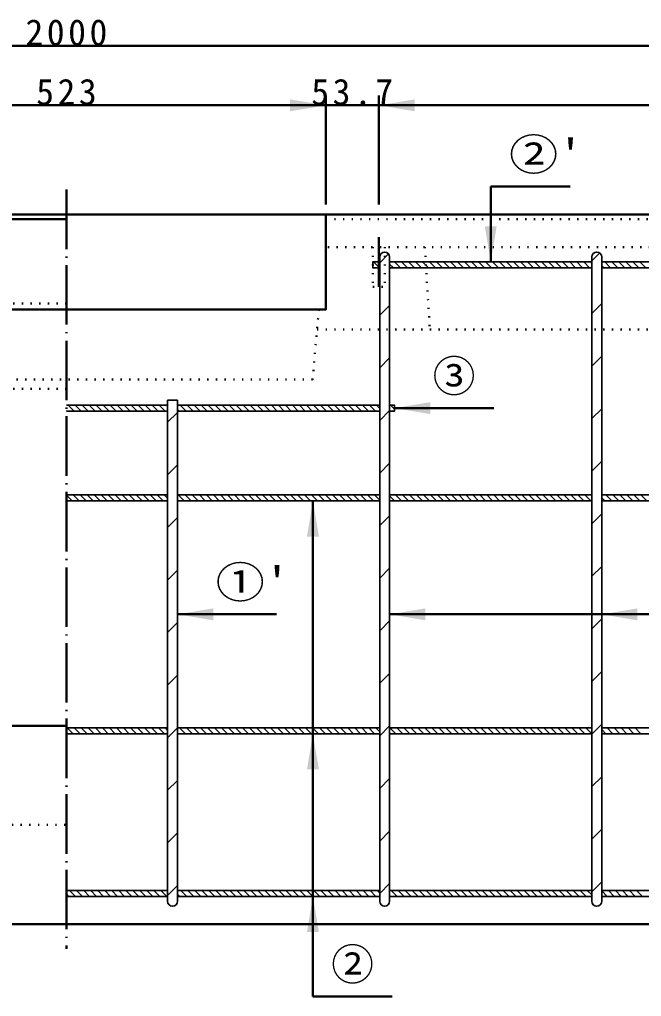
# Model space of a CAD drawing. Units: millimetres, scale not verified. Extents: x -2102 to 2102, y -1485 to 1485.
# Drawn here: x 784 to 1412, y -669 to 316 of the extents above; entities that cross this region are included whole.
import ezdxf
from ezdxf.enums import TextEntityAlignment as Align

# ---------------------------------------------------------------- set-up
doc = ezdxf.new("R2010")
doc.units = ezdxf.units.MM
doc.header["$LTSCALE"] = 5
doc.linetypes.add('DOTTED', pattern=[1.75, 0.25, -1.5])
doc.linetypes.add('LONG_DASHED_DOTTED', pattern=[15.25, 12, -1.5, 0.25, -1.5])
doc.layers.add('0-0_V-nasSTD', color=7, linetype='Continuous', lineweight=35)
doc.layers.add('0-1_0', color=7, linetype='Continuous', lineweight=50)
doc.styles.add('ＭＳ ゴシック', font='')
doc.styles.get('ＭＳ ゴシック').set_extended_font_data('MS Gothic')

msp = doc.modelspace()

# ---------------------------------------------------------------- linework, layer by layer
at = {"layer": '0-0_V-nasSTD', "linetype": 'LONG_DASHED_DOTTED', "lineweight": 50}
for p, q in [((831.668, 144.655), (831.668, -621.345)), ((1146.868, 96.655), (1146.868, 46.655))]:
    msp.add_line(p, q, dxfattribs=at)
at = {"layer": '0-0_V-nasSTD', "lineweight": 50}
for p, q in [((1259.668, 147.655), (1259.668, 71.655)), ((-168.332, 119.655), (1831.668, 119.655)), ((1093.168, 119.655), (570.168, 119.655)), ((570.168, 114.655), (831.668, 114.655)), ((1080.267, -669.345), (1080.267, -169.345)), ((943.668, -283.845), (1043.668, -283.845)), ((1932.668, -283.845), (1157.668, -283.845)), ((-48.332, -396.345), (831.668, -396.345)), ((-168.332, -596.345), (1831.668, -596.345))]:
    msp.add_line(p, q, dxfattribs=at)
at = {"layer": '0-0_V-nasSTD', "linetype": 'DOTTED', "lineweight": 50}
for p, q in [((1093.168, 114.655), (1831.668, 114.655)), ((1831.668, 86.655), (1093.168, 86.655)), ((1140.868, 86.655), (1140.868, 46.655)), ((1152.868, 86.655), (1152.868, 46.655)), ((1193.168, 86.655), (1198.168, 3.655)), ((1140.868, 46.655), (1152.868, 46.655)), ((831.668, 29.655), (576.168, 29.655)), ((1086.168, 23.655), (1079.98, -47.065)), ((1084.418, 3.655), (1831.668, 3.655)), ((1079.98, -47.065), (583.355, -47.065)), ((831.668, -56.345), (-168.332, -56.345)), ((-168.332, -496.345), (831.668, -496.345))]:
    msp.add_line(p, q, dxfattribs=at)
at = {"layer": '0-0_V-nasSTD'}
for p, q in [((1147.668, 70.846), (1156.584, 79.763)), ((1361.668, 72.714), (1369.633, 80.68)), ((1141.3, 71.655), (1147.3, 65.655)), ((1147.668, 76.655), (1147.668, -573.345)), ((1157.668, 76.655), (1157.668, -573.345)), ((1157.668, 71.655), (1361.668, 71.655)), ((1157.668, 71.655), (1194.071, 71.655)), ((1157.668, 69.429), (1161.442, 65.655)), ((1162.513, 71.655), (1168.513, 65.655)), ((1169.584, 71.655), (1175.584, 65.655)), ((1176.655, 71.655), (1182.655, 65.655)), ((1183.726, 71.655), (1189.726, 65.655)), ((1190.797, 71.655), (1196.797, 65.655)), ((1197.868, 71.655), (1203.868, 65.655)), ((1204.939, 71.655), (1210.939, 65.655)), ((1212.01, 71.655), (1218.01, 65.655)), ((1219.082, 71.655), (1225.082, 65.655)), ((1226.153, 71.655), (1232.153, 65.655)), ((1233.224, 71.655), (1239.224, 65.655)), ((1240.295, 71.655), (1246.295, 65.655)), ((1247.366, 71.655), (1253.366, 65.655)), ((1254.437, 71.655), (1260.437, 65.655)), ((1261.508, 71.655), (1267.508, 65.655)), ((1268.579, 71.655), (1274.579, 65.655)), ((1275.65, 71.655), (1281.65, 65.655)), ((1282.721, 71.655), (1288.721, 65.655)), ((1289.792, 71.655), (1295.792, 65.655)), ((1296.863, 71.655), (1302.863, 65.655)), ((1303.934, 71.655), (1309.934, 65.655)), ((1311.005, 71.655), (1317.005, 65.655)), ((1318.076, 71.655), (1324.076, 65.655)), ((1325.148, 71.655), (1331.148, 65.655)), ((1332.219, 71.655), (1338.219, 65.655)), ((1339.29, 71.655), (1345.29, 65.655)), ((1346.361, 71.655), (1352.361, 65.655)), ((1353.432, 71.655), (1359.432, 65.655)), ((1360.503, 71.655), (1361.668, 70.49)), ((1361.668, 76.655), (1361.668, -573.345)), ((1371.668, 76.655), (1371.668, -573.345)), ((1371.668, 71.655), (1575.668, 71.655)), ((1374.645, 71.655), (1380.645, 65.655)), ((1381.716, 71.655), (1387.716, 65.655)), ((1388.787, 71.655), (1394.787, 65.655)), ((1395.858, 71.655), (1401.858, 65.655)), ((1402.929, 71.655), (1408.929, 65.655)), ((1410, 71.655), (1416, 65.655)), ((1157.668, 65.655), (1361.668, 65.655)), ((1371.668, 67.561), (1373.574, 65.655)), ((1371.668, 65.655), (1575.668, 65.655)), ((1361.668, 19.681), (1371.668, 29.681)), ((1147.668, 17.813), (1157.668, 27.813)), ((1147.668, -35.22), (1157.668, -25.22)), ((1361.668, -33.352), (1371.668, -23.352)), ((933.668, -67.845), (933.668, -573.345)), ((933.668, -67.845), (943.668, -67.845)), ((943.668, -67.845), (943.668, -573.345)), ((831.668, -72.845), (933.668, -72.845)), ((831.668, -78.333), (832.18, -78.845)), ((833.251, -72.845), (839.251, -78.845)), ((840.323, -72.845), (846.323, -78.845)), ((847.394, -72.845), (853.394, -78.845)), ((854.465, -72.845), (860.465, -78.845)), ((861.536, -72.845), (867.536, -78.845)), ((868.607, -72.845), (874.607, -78.845)), ((875.678, -72.845), (881.678, -78.845)), ((882.749, -72.845), (888.749, -78.845)), ((889.82, -72.845), (895.82, -78.845)), ((896.891, -72.845), (902.891, -78.845)), ((903.962, -72.845), (909.962, -78.845)), ((911.033, -72.845), (917.033, -78.845)), ((918.104, -72.845), (924.104, -78.845)), ((925.175, -72.845), (931.175, -78.845)), ((932.246, -72.845), (933.668, -74.267)), ((943.668, -72.845), (1147.668, -72.845)), ((943.668, -77.195), (945.317, -78.845)), ((946.389, -72.845), (952.389, -78.845)), ((953.46, -72.845), (959.46, -78.845)), ((960.531, -72.845), (966.531, -78.845)), ((967.602, -72.845), (973.602, -78.845)), ((974.673, -72.845), (980.673, -78.845)), ((981.744, -72.845), (987.744, -78.845)), ((988.815, -72.845), (994.815, -78.845)), ((995.886, -72.845), (1001.886, -78.845)), ((1002.957, -72.845), (1008.957, -78.845)), ((1010.028, -72.845), (1016.028, -78.845)), ((1017.099, -72.845), (1023.099, -78.845)), ((1024.17, -72.845), (1030.17, -78.845)), ((1031.241, -72.845), (1037.241, -78.845)), ((1038.312, -72.845), (1044.312, -78.845)), ((1045.383, -72.845), (1051.383, -78.845)), ((1052.455, -72.845), (1058.455, -78.845)), ((1059.526, -72.845), (1065.526, -78.845)), ((1066.597, -72.845), (1072.597, -78.845)), ((1073.668, -72.845), (1079.668, -78.845)), ((1080.739, -72.845), (1086.739, -78.845)), ((1087.81, -72.845), (1093.81, -78.845)), ((1094.881, -72.845), (1100.881, -78.845)), ((1101.952, -72.845), (1107.952, -78.845)), ((1109.023, -72.845), (1115.023, -78.845)), ((1116.094, -72.845), (1122.094, -78.845)), ((1123.165, -72.845), (1129.165, -78.845)), ((1130.236, -72.845), (1136.236, -78.845)), ((1137.307, -72.845), (1143.307, -78.845)), ((1144.378, -72.845), (1147.668, -76.134)), ((1147.668, -88.253), (1157.668, -78.253)), ((1157.668, -72.845), (1162.668, -72.845)), ((1158.521, -72.845), (1162.668, -76.992)), ((1162.668, -72.845), (1162.668, -78.845)), ((1361.668, -86.385), (1371.668, -76.385)), ((933.668, -78.845), (831.668, -78.845)), ((933.668, -90.121), (943.668, -80.121)), ((943.668, -78.845), (1147.668, -78.845)), ((1157.668, -78.845), (1162.668, -78.845)), ((933.668, -143.154), (943.668, -133.154)), ((1147.668, -141.286), (1157.668, -131.286)), ((1361.668, -139.418), (1371.668, -129.418)), ((831.668, -163.345), (933.668, -163.345)), ((933.668, -163.345), (831.668, -163.345)), ((831.668, -163.688), (837.325, -169.345)), ((838.396, -163.345), (844.396, -169.345)), ((845.467, -163.345), (851.467, -169.345)), ((852.538, -163.345), (858.538, -169.345)), ((859.609, -163.345), (865.609, -169.345)), ((866.68, -163.345), (872.68, -169.345)), ((873.751, -163.345), (879.751, -169.345)), ((880.823, -163.345), (886.823, -169.345)), ((887.894, -163.345), (893.894, -169.345)), ((894.965, -163.345), (900.965, -169.345)), ((902.036, -163.345), (908.036, -169.345)), ((909.107, -163.345), (915.107, -169.345)), ((916.178, -163.345), (922.178, -169.345)), ((923.249, -163.345), (929.249, -169.345)), ((930.32, -163.345), (933.668, -166.693)), ((943.668, -163.345), (1147.668, -163.345)), ((944.462, -163.345), (950.462, -169.345)), ((951.533, -163.345), (957.533, -169.345)), ((958.604, -163.345), (964.604, -169.345)), ((965.675, -163.345), (971.675, -169.345)), ((972.746, -163.345), (978.746, -169.345)), ((979.817, -163.345), (985.817, -169.345)), ((986.889, -163.345), (992.889, -169.345)), ((993.96, -163.345), (999.96, -169.345)), ((1001.031, -163.345), (1007.031, -169.345)), ((1008.102, -163.345), (1014.102, -169.345)), ((1015.173, -163.345), (1021.173, -169.345)), ((1022.244, -163.345), (1028.244, -169.345)), ((1029.315, -163.345), (1035.315, -169.345)), ((1036.386, -163.345), (1042.386, -169.345)), ((1043.457, -163.345), (1049.457, -169.345)), ((1050.528, -163.345), (1056.528, -169.345)), ((1057.599, -163.345), (1063.599, -169.345)), ((1064.67, -163.345), (1070.67, -169.345)), ((1071.741, -163.345), (1077.741, -169.345)), ((1078.812, -163.345), (1084.812, -169.345)), ((1085.883, -163.345), (1091.883, -169.345)), ((1092.955, -163.345), (1098.955, -169.345)), ((1100.026, -163.345), (1106.026, -169.345)), ((1107.097, -163.345), (1113.097, -169.345)), ((1114.168, -163.345), (1120.168, -169.345)), ((1121.239, -163.345), (1127.239, -169.345)), ((1128.31, -163.345), (1134.31, -169.345)), ((1135.381, -163.345), (1141.381, -169.345)), ((1142.452, -163.345), (1147.668, -168.561)), ((1157.668, -163.345), (1361.668, -163.345)), ((1157.668, -164.419), (1162.594, -169.345)), ((1163.665, -163.345), (1169.665, -169.345)), ((1170.736, -163.345), (1176.736, -169.345)), ((1177.807, -163.345), (1183.807, -169.345)), ((1184.878, -163.345), (1190.878, -169.345)), ((1191.95, -163.345), (1197.95, -169.345)), ((1199.021, -163.345), (1205.021, -169.345)), ((1206.092, -163.345), (1212.092, -169.345)), ((1213.163, -163.345), (1219.163, -169.345)), ((1220.234, -163.345), (1226.234, -169.345)), ((1227.305, -163.345), (1233.305, -169.345)), ((1234.376, -163.345), (1240.376, -169.345)), ((1241.447, -163.345), (1247.447, -169.345)), ((1248.518, -163.345), (1254.518, -169.345)), ((1255.589, -163.345), (1261.589, -169.345)), ((1262.66, -163.345), (1268.66, -169.345)), ((1269.731, -163.345), (1275.731, -169.345)), ((1276.802, -163.345), (1282.802, -169.345)), ((1283.873, -163.345), (1289.873, -169.345)), ((1290.944, -163.345), (1296.944, -169.345)), ((1298.016, -163.345), (1304.016, -169.345)), ((1305.087, -163.345), (1311.087, -169.345)), ((1312.158, -163.345), (1318.158, -169.345)), ((1319.229, -163.345), (1325.229, -169.345)), ((1326.3, -163.345), (1332.3, -169.345)), ((1333.371, -163.345), (1339.371, -169.345)), ((1340.442, -163.345), (1346.442, -169.345)), ((1347.513, -163.345), (1353.513, -169.345)), ((1354.584, -163.345), (1360.584, -169.345)), ((1371.668, -163.345), (1575.668, -163.345)), ((1371.668, -166.287), (1374.726, -169.345)), ((1375.797, -163.345), (1381.797, -169.345)), ((1382.868, -163.345), (1388.868, -169.345)), ((1389.939, -163.345), (1395.939, -169.345)), ((1397.01, -163.345), (1403.01, -169.345)), ((1404.082, -163.345), (1410.082, -169.345)), ((1411.153, -163.345), (1417.153, -169.345)), ((933.668, -169.345), (831.668, -169.345)), ((831.668, -169.345), (933.668, -169.345)), ((943.668, -169.345), (1147.668, -169.345)), ((1157.668, -169.345), (1361.668, -169.345)), ((1371.668, -169.345), (1575.668, -169.345)), ((933.668, -196.187), (943.668, -186.187)), ((1147.668, -194.319), (1157.668, -184.319)), ((1361.668, -192.451), (1371.668, -182.451)), ((1361.668, -245.484), (1371.668, -235.484)), ((933.668, -249.22), (943.668, -239.22)), ((1147.668, -247.352), (1157.668, -237.352)), ((933.668, -302.253), (943.668, -292.253)), ((1147.668, -300.385), (1157.668, -290.385)), ((1361.668, -298.517), (1371.668, -288.517)), ((1147.668, -353.418), (1157.668, -343.418)), ((1361.668, -351.55), (1371.668, -341.55)), ((933.668, -355.286), (943.668, -345.286)), ((831.668, -398.345), (933.668, -398.345)), ((832.477, -398.345), (838.477, -404.345)), ((839.548, -398.345), (845.548, -404.345)), ((846.619, -398.345), (852.619, -404.345)), ((853.69, -398.345), (859.69, -404.345)), ((860.762, -398.345), (866.762, -404.345)), ((867.833, -398.345), (873.833, -404.345)), ((874.904, -398.345), (880.904, -404.345)), ((881.975, -398.345), (887.975, -404.345)), ((889.046, -398.345), (895.046, -404.345)), ((896.117, -398.345), (902.117, -404.345)), ((903.188, -398.345), (909.188, -404.345)), ((910.259, -398.345), (916.259, -404.345)), ((917.33, -398.345), (923.33, -404.345)), ((924.401, -398.345), (930.401, -404.345)), ((931.472, -398.345), (933.668, -400.541)), ((933.668, -408.319), (943.668, -398.319)), ((943.668, -398.345), (1147.668, -398.345)), ((943.668, -403.47), (944.543, -404.345)), ((945.614, -398.345), (951.614, -404.345)), ((952.685, -398.345), (958.685, -404.345)), ((959.757, -398.345), (965.757, -404.345)), ((966.828, -398.345), (972.828, -404.345)), ((973.899, -398.345), (979.899, -404.345)), ((980.97, -398.345), (986.97, -404.345)), ((988.041, -398.345), (994.041, -404.345)), ((995.112, -398.345), (1001.112, -404.345)), ((1002.183, -398.345), (1008.183, -404.345)), ((1009.254, -398.345), (1015.254, -404.345)), ((1016.325, -398.345), (1022.325, -404.345)), ((1023.396, -398.345), (1029.396, -404.345)), ((1030.467, -398.345), (1036.467, -404.345)), ((1037.538, -398.345), (1043.538, -404.345)), ((1044.609, -398.345), (1050.609, -404.345)), ((1051.68, -398.345), (1057.68, -404.345)), ((1058.751, -398.345), (1064.751, -404.345)), ((1065.823, -398.345), (1071.823, -404.345)), ((1072.894, -398.345), (1078.894, -404.345)), ((1079.965, -398.345), (1085.965, -404.345)), ((1087.036, -398.345), (1093.036, -404.345)), ((1094.107, -398.345), (1100.107, -404.345)), ((1101.178, -398.345), (1107.178, -404.345)), ((1108.249, -398.345), (1114.249, -404.345)), ((1115.32, -398.345), (1121.32, -404.345)), ((1122.391, -398.345), (1128.391, -404.345)), ((1129.462, -398.345), (1135.462, -404.345)), ((1136.533, -398.345), (1142.533, -404.345)), ((1143.604, -398.345), (1147.668, -402.409)), ((1147.668, -406.451), (1157.668, -396.451)), ((1157.668, -398.345), (1361.668, -398.345)), ((1157.746, -398.345), (1163.746, -404.345)), ((1164.817, -398.345), (1170.817, -404.345)), ((1171.889, -398.345), (1177.889, -404.345)), ((1178.96, -398.345), (1184.96, -404.345)), ((1186.031, -398.345), (1192.031, -404.345)), ((1193.102, -398.345), (1199.102, -404.345)), ((1200.173, -398.345), (1206.173, -404.345)), ((1207.244, -398.345), (1213.244, -404.345)), ((1214.315, -398.345), (1220.315, -404.345)), ((1221.386, -398.345), (1227.386, -404.345)), ((1228.457, -398.345), (1234.457, -404.345)), ((1235.528, -398.345), (1241.528, -404.345)), ((1242.599, -398.345), (1248.599, -404.345)), ((1249.67, -398.345), (1255.67, -404.345)), ((1256.741, -398.345), (1262.741, -404.345)), ((1263.812, -398.345), (1269.812, -404.345)), ((1270.883, -398.345), (1276.883, -404.345)), ((1277.955, -398.345), (1283.955, -404.345)), ((1285.026, -398.345), (1291.026, -404.345)), ((1292.097, -398.345), (1298.097, -404.345)), ((1299.168, -398.345), (1305.168, -404.345)), ((1306.239, -398.345), (1312.239, -404.345)), ((1313.31, -398.345), (1319.31, -404.345)), ((1320.381, -398.345), (1326.381, -404.345)), ((1327.452, -398.345), (1333.452, -404.345)), ((1334.523, -398.345), (1340.523, -404.345)), ((1341.594, -398.345), (1347.594, -404.345)), ((1348.665, -398.345), (1354.665, -404.345)), ((1355.736, -398.345), (1361.668, -404.277)), ((1361.668, -404.583), (1371.668, -394.583)), ((1371.668, -398.345), (1575.668, -398.345)), ((1371.668, -400.134), (1375.878, -404.345)), ((1376.95, -398.345), (1382.95, -404.345)), ((1384.021, -398.345), (1390.021, -404.345)), ((1391.092, -398.345), (1397.092, -404.345)), ((1398.163, -398.345), (1404.163, -404.345)), ((1405.234, -398.345), (1411.234, -404.345)), ((933.668, -404.345), (831.668, -404.345)), ((943.668, -404.345), (1147.668, -404.345)), ((1157.668, -404.345), (1361.668, -404.345)), ((1371.668, -404.345), (1575.668, -404.345)), ((933.668, -461.352), (943.668, -451.352)), ((1147.668, -459.484), (1157.668, -449.484)), ((1361.668, -457.616), (1371.668, -447.616)), ((1147.668, -512.517), (1157.668, -502.517)), ((1361.668, -510.649), (1371.668, -500.649)), ((933.668, -514.385), (943.668, -504.385)), ((933.668, -567.418), (943.668, -557.418)), ((1147.668, -565.55), (1157.668, -555.55)), ((1361.668, -563.682), (1371.668, -553.682)), ((831.668, -562.345), (933.668, -562.345)), ((831.668, -566.236), (833.777, -568.345)), ((933.668, -568.345), (831.668, -568.345)), ((834.848, -562.345), (840.848, -568.345)), ((841.919, -562.345), (847.919, -568.345)), ((848.99, -562.345), (854.99, -568.345)), ((856.061, -562.345), (862.061, -568.345)), ((863.132, -562.345), (869.132, -568.345)), ((870.203, -562.345), (876.203, -568.345)), ((877.274, -562.345), (883.274, -568.345)), ((884.345, -562.345), (890.345, -568.345)), ((891.416, -562.345), (897.416, -568.345)), ((898.487, -562.345), (904.487, -568.345)), ((905.558, -562.345), (911.558, -568.345)), ((912.63, -562.345), (918.63, -568.345)), ((919.701, -562.345), (925.701, -568.345)), ((926.772, -562.345), (932.772, -568.345)), ((932.838, -562.345), (933.668, -563.175)), ((933.668, -563.175), (932.838, -562.345)), ((943.668, -562.345), (1147.668, -562.345)), ((943.668, -566.104), (945.909, -568.345)), ((943.668, -568.345), (1147.668, -568.345)), ((946.98, -562.345), (952.98, -568.345)), ((954.051, -562.345), (960.051, -568.345)), ((961.122, -562.345), (967.122, -568.345)), ((968.193, -562.345), (974.193, -568.345)), ((975.264, -562.345), (981.264, -568.345)), ((982.335, -562.345), (988.335, -568.345)), ((989.406, -562.345), (995.406, -568.345)), ((996.477, -562.345), (1002.477, -568.345)), ((1003.548, -562.345), (1009.548, -568.345)), ((1010.619, -562.345), (1016.619, -568.345)), ((1017.69, -562.345), (1023.69, -568.345)), ((1024.762, -562.345), (1030.762, -568.345)), ((1031.833, -562.345), (1037.833, -568.345)), ((1038.904, -562.345), (1044.904, -568.345)), ((1045.975, -562.345), (1051.975, -568.345)), ((1053.046, -562.345), (1059.046, -568.345)), ((1060.117, -562.345), (1066.117, -568.345)), ((1067.188, -562.345), (1073.188, -568.345)), ((1074.259, -562.345), (1080.259, -568.345)), ((1081.33, -562.345), (1087.33, -568.345)), ((1088.401, -562.345), (1094.401, -568.345)), ((1095.472, -562.345), (1101.472, -568.345)), ((1102.543, -562.345), (1108.543, -568.345)), ((1109.614, -562.345), (1115.614, -568.345)), ((1116.685, -562.345), (1122.685, -568.345)), ((1123.757, -562.345), (1129.757, -568.345)), ((1130.828, -562.345), (1136.828, -568.345)), ((1137.899, -562.345), (1143.899, -568.345)), ((1144.97, -562.345), (1147.668, -565.043)), ((1157.668, -562.345), (1361.668, -562.345)), ((1157.668, -567.972), (1158.041, -568.345)), ((1157.668, -568.345), (1361.668, -568.345)), ((1159.112, -562.345), (1165.112, -568.345)), ((1166.183, -562.345), (1172.183, -568.345)), ((1173.254, -562.345), (1179.254, -568.345)), ((1180.325, -562.345), (1186.325, -568.345)), ((1187.396, -562.345), (1193.396, -568.345)), ((1194.467, -562.345), (1200.467, -568.345)), ((1201.538, -562.345), (1207.538, -568.345)), ((1208.609, -562.345), (1214.609, -568.345)), ((1215.68, -562.345), (1221.68, -568.345)), ((1222.751, -562.345), (1228.751, -568.345)), ((1229.823, -562.345), (1235.823, -568.345)), ((1236.894, -562.345), (1242.894, -568.345)), ((1243.965, -562.345), (1249.965, -568.345)), ((1251.036, -562.345), (1257.036, -568.345)), ((1258.107, -562.345), (1264.107, -568.345)), ((1265.178, -562.345), (1271.178, -568.345)), ((1272.249, -562.345), (1278.249, -568.345)), ((1279.32, -562.345), (1285.32, -568.345)), ((1286.391, -562.345), (1292.391, -568.345)), ((1293.462, -562.345), (1299.462, -568.345)), ((1300.533, -562.345), (1306.533, -568.345)), ((1307.604, -562.345), (1313.604, -568.345)), ((1314.675, -562.345), (1320.675, -568.345)), ((1321.746, -562.345), (1327.746, -568.345)), ((1328.817, -562.345), (1334.817, -568.345)), ((1335.889, -562.345), (1341.889, -568.345)), ((1342.96, -562.345), (1348.96, -568.345)), ((1350.031, -562.345), (1356.031, -568.345)), ((1357.102, -562.345), (1361.668, -566.911)), ((1371.668, -562.345), (1575.668, -562.345)), ((1371.668, -562.769), (1377.244, -568.345)), ((1371.668, -568.345), (1575.668, -568.345)), ((1378.315, -562.345), (1384.315, -568.345)), ((1385.386, -562.345), (1391.386, -568.345)), ((1392.457, -562.345), (1398.457, -568.345)), ((1399.528, -562.345), (1405.528, -568.345)), ((1406.599, -562.345), (1412.599, -568.345))]:
    msp.add_line(p, q, dxfattribs=at)
at = {"layer": '0-0_V-nasSTD', "lineweight": 50}
msp.add_lwpolyline([(1093.168, 119.655), (1093.168, 23.655), (570.168, 23.655)], dxfattribs=at)
at = {"layer": '0-0_V-nasSTD'}
for points in [[(1147.668, 71.655), (1140.668, 71.655), (1140.668, 65.655), (1147.668, 65.655)], [(1162.668, -75.845), (1162.668, -72.845), (1157.668, -72.845)], [(1157.668, -78.845), (1162.668, -78.845), (1162.668, -75.845)]]:
    msp.add_lwpolyline(points, dxfattribs=at)
for centre, start, end in [((1152.668, 76.655), 0, 180), ((1366.668, 76.655), 0, 180), ((938.668, -573.345), 180, 0), ((1152.668, -573.345), 180, 0), ((1366.668, -573.345), 180, 0)]:
    msp.add_arc(centre, 5, start, end, dxfattribs=at)
for points in [[(1057.168, 223.655), (1057.168, 235.655), (1093.168, 229.655)], [(1146.868, 229.655), (1182.868, 223.655), (1182.868, 235.655)], [(1253.668, 107.655), (1259.668, 71.655), (1265.668, 107.655)], [(1162.668, -75.845), (1198.668, -81.845), (1198.668, -69.845)], [(1074.267, -205.345), (1080.267, -169.345), (1086.267, -205.345)], [(943.668, -283.845), (979.668, -289.845), (979.668, -277.845)], [(1157.668, -283.845), (1193.668, -289.845), (1193.668, -277.845)], [(1371.668, -283.845), (1407.668, -289.845), (1407.668, -277.845)], [(1074.267, -440.345), (1080.267, -404.345), (1086.267, -440.345)], [(1074.267, -604.345), (1080.267, -568.345), (1086.267, -604.345)]]:
    msp.add_solid(points, dxfattribs=at)
at = {"layer": '0-1_0'}
for p, q in [((-168.332, 289.655), (1831.668, 289.655)), ((1093.168, 129.655), (1093.168, 239.655)), ((1146.868, 129.655), (1146.868, 239.655)), ((570.168, 229.655), (1093.168, 229.655)), ((1093.168, 229.655), (1146.868, 229.655)), ((1146.868, 229.655), (1777.968, 229.655)), ((1259.668, 147.655), (1339.668, 147.655)), ((1162.668, -75.845), (1262.668, -75.845)), ((1080.267, -669.345), (1160.267, -669.345))]:
    msp.add_line(p, q, dxfattribs=at)

# ---------------------------------------------------------------- texts
at = {"layer": '0-0_V-nasSTD', "style": 'ＭＳ ゴシック', "width": 1.15}
for s, p in [("②'", (1278.068, 154.655)), ("①'", (982.068, -276.845))]:
    msp.add_text(s, height=31.67, dxfattribs=at).set_placement(p, align=Align.BOTTOM_LEFT)
at = {"layer": '0-0_V-nasSTD', "style": 'ＭＳ ゴシック'}
for s, p in [('③', (1201.068, -68.845)), ('②', (1098.667, -662.345))]:
    msp.add_text(s, height=31.67, dxfattribs=at).set_placement(p, align=Align.BOTTOM_LEFT)
at = {"layer": '0-0_V-nasSTD', "char_height": 26.39, "attachment_point": 7, "style": 'ＭＳ ゴシック'}
for s, insert in [('\\T1.2;2000', (790.268, 289.655)), ('\\T1.2;523', (801.068, 229.655)), ('\\T1.2;53.7', (1078.618, 229.655))]:
    msp.add_mtext(s, dxfattribs=dict(at, insert=insert))

doc.saveas('drawing.dxf')
